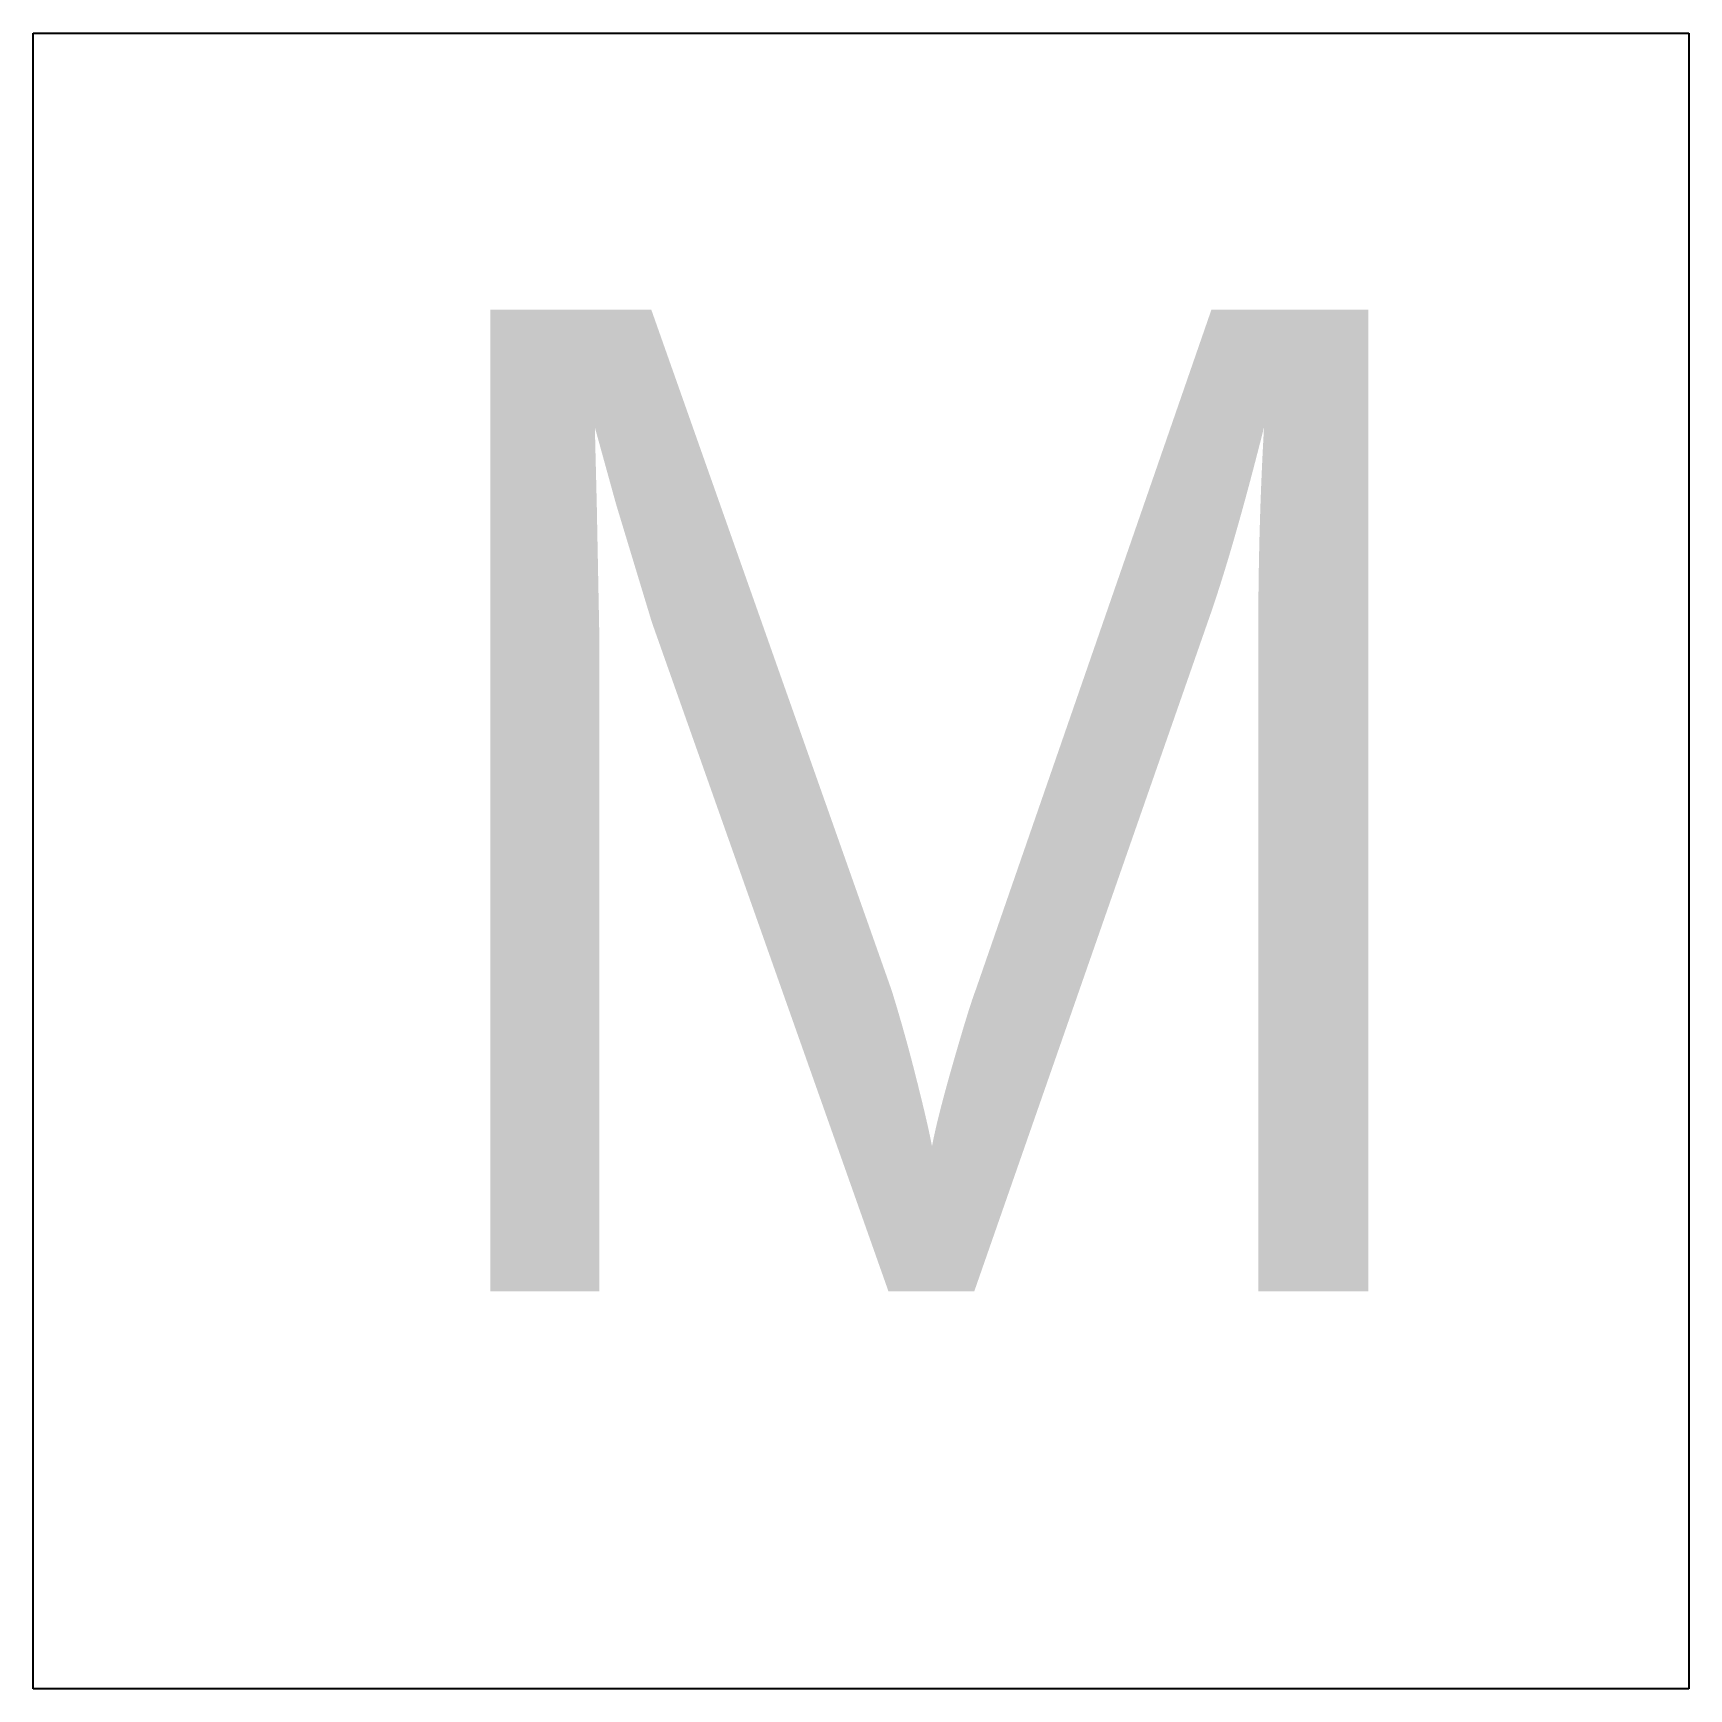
# Model space of a CAD drawing. Header units: metres. Extents: x -21656 to -21639.5, y -12423.4 to -12406.9.
import ezdxf

# ---------------------------------------------------------------- set-up
doc = ezdxf.new("R2010")
doc.units = ezdxf.units.M

msp = doc.modelspace()

# ---------------------------------------------------------------- linework, layer by layer
for p, q in [((-21655.98, -12406.91), (-21639.45, -12406.91)), ((-21655.98, -12423.44), (-21655.98, -12406.91)), ((-21639.45, -12406.91), (-21639.45, -12423.44)), ((-21639.45, -12423.44), (-21655.98, -12423.44))]:
    msp.add_line(p, q)

# ---------------------------------------------------------------- texts
msp.add_text('M', height=9.8).set_placement((-21652.49, -12419.47))

doc.saveas('drawing.dxf')
